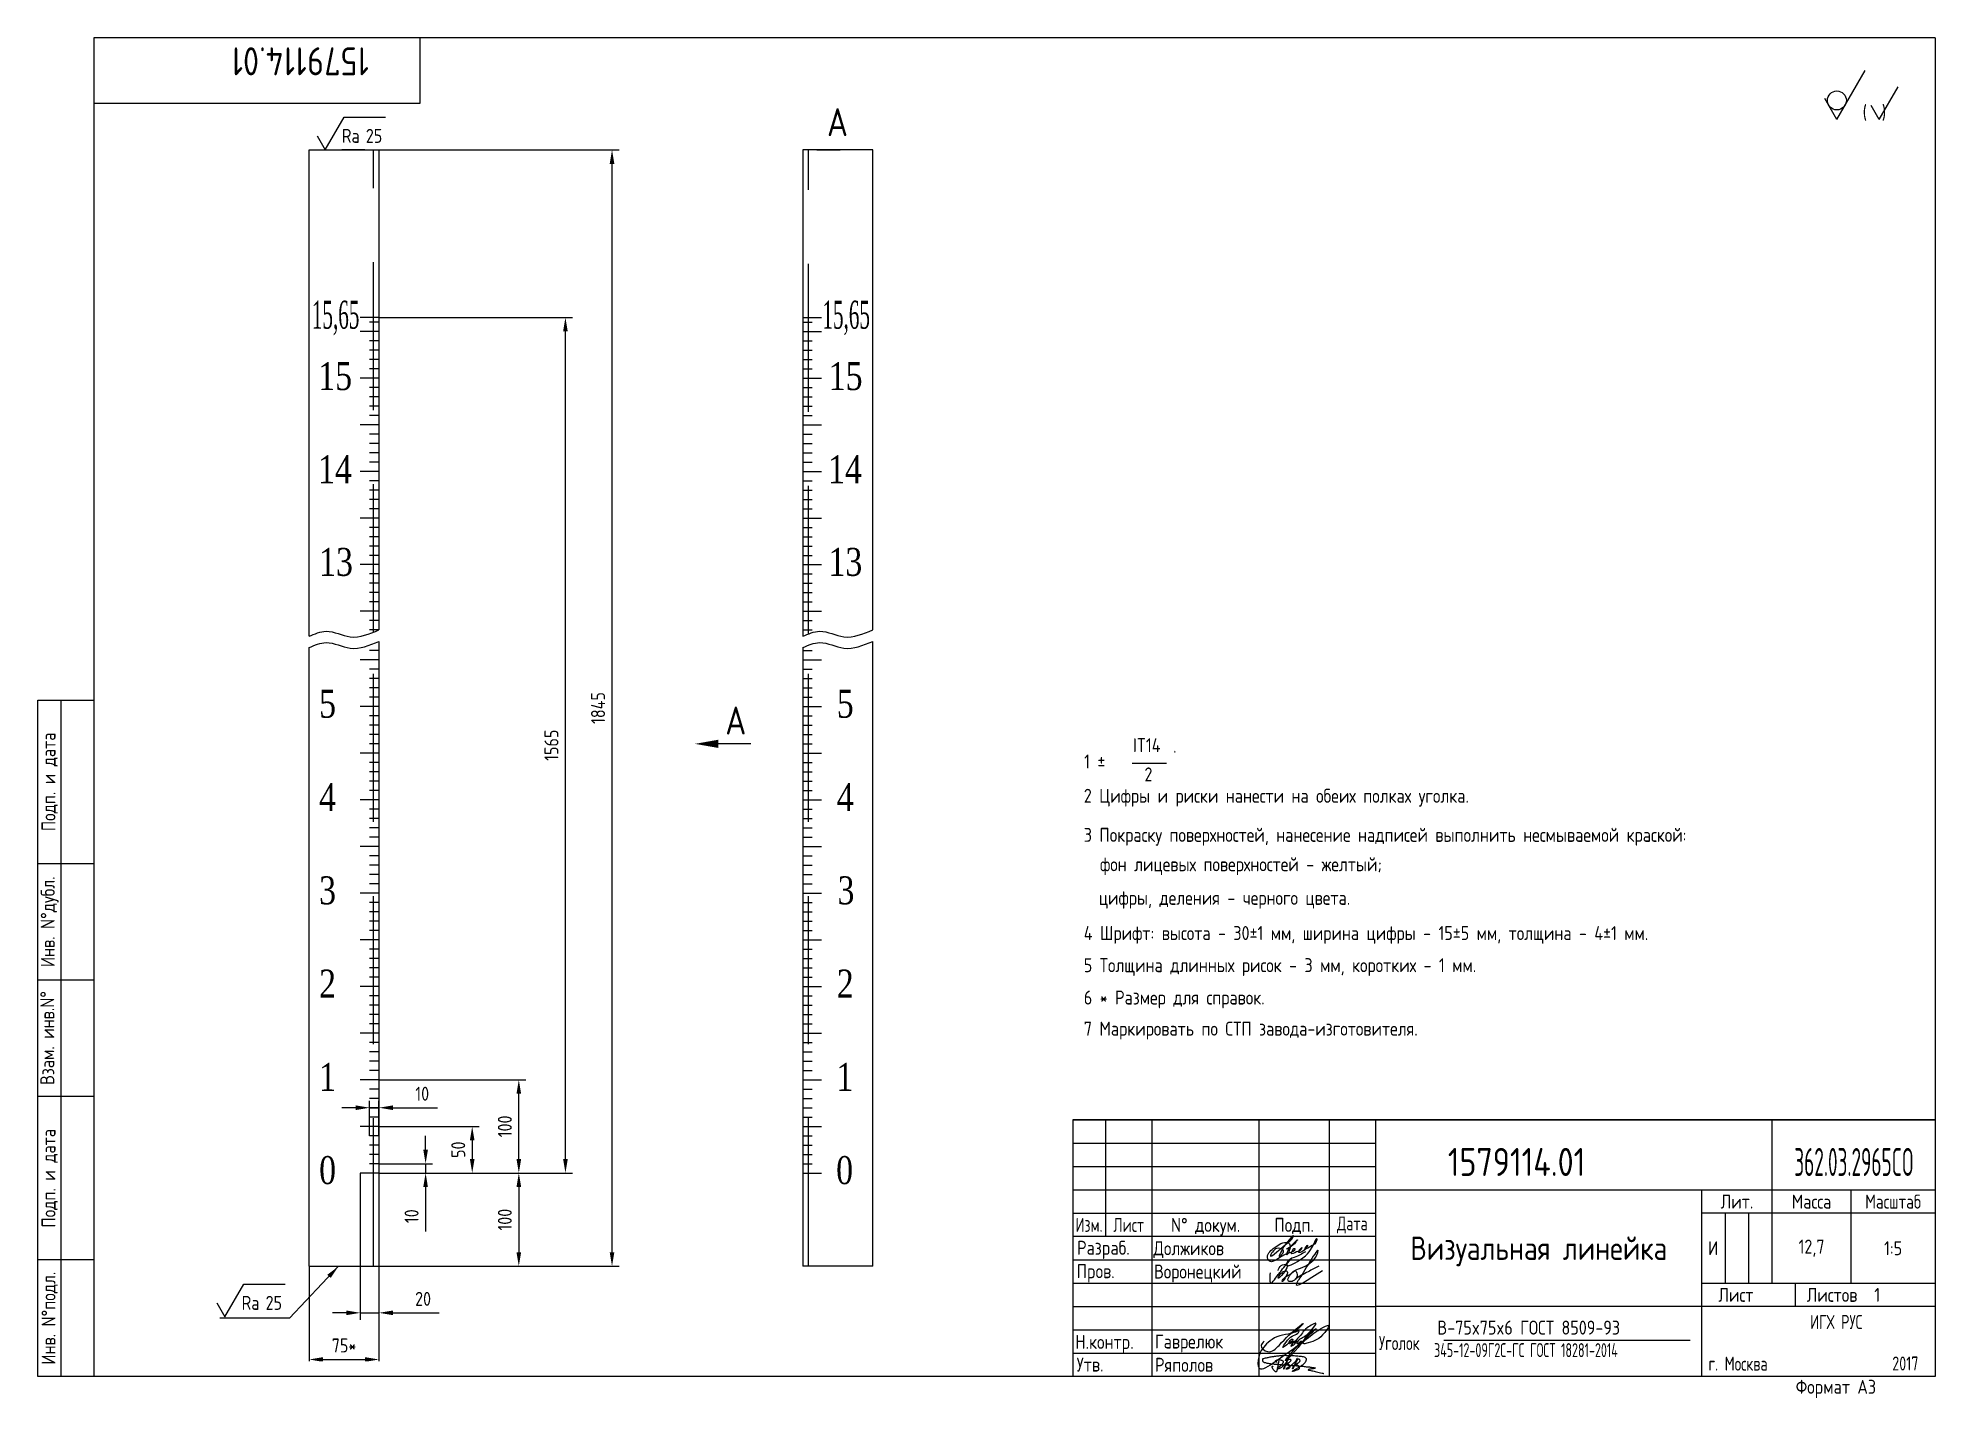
# Paper-space layout 'A3_protect' of a CAD drawing. Header units: millimetres. Extents: x 8 to 415, y 0 to 292.
# The model-space entities are those that its viewports show. They can reach past a viewport. Long polylines and large blocks are cut down to what shows.
import ezdxf
from ezdxf.enums import TextEntityAlignment as Align

# ---------------------------------------------------------------- set-up
doc = ezdxf.new("R2010")
doc.units = ezdxf.units.MM
doc.linetypes.add('HIDDEN', pattern=[9.525, 6.35, -3.175])
for name, color, linetype in [('Bord', 1, 'Continuous'), ('Con', 6, 'Continuous'), ('Cont', 6, 'Continuous'), ('Dim', 7, 'Continuous'), ('Hide', 2, 'HIDDEN'), ('Text', 3, 'Continuous'), ('Textb', 6, 'Continuous')]:
    doc.layers.add(name, color=color, linetype=linetype)
doc.layers.get('Defpoints').off()
doc.styles.add('DIM', font='times.ttf', dxfattribs={"width": 0.8})
doc.styles.add('Style1', font='romans.shx', dxfattribs={"width": 0.8})
doc.dimstyles.new('LIN5', dxfattribs={"dimscale": 5, "dimtxt": 3, "dimasz": 3, "dimexe": 1.5, "dimexo": 0, "dimgap": 1.5, "dimtad": 1, "dimdec": 0, "dimzin": 13, "dimdsep": 46, "dimtxsty": 'Style1', "dimcen": 0, "dimclrt": 3, "dimadec": 0, "dimazin": 0, "dimtfac": 1, "dimtdec": 0, "dimtmove": 0, "dimatfit": 0, "dimfxl": 1, "dimtolj": 1, "dimtzin": 13, "dimarcsym": 0})

# ---------------------------------------------------------------- blocks, each defined once
blk = doc.blocks.new('A3')
at = {"layer": 'Bord'}
for p, q in [((230, 55), (295, 55)), ((230, 50), (295, 50)), ((230, 45), (295, 45)), ((370, 40), (370, 25)), ((375, 40), (375, 25)), ((230, 30), (295, 30)), ((230, 25), (295, 25)), ((230, 20), (295, 20)), ((230, 15), (295, 15)), ((230, 10), (295, 10))]:
    blk.add_line(p, q, dxfattribs=at)
at = {"layer": 'Cont'}
for p, q in [((415, 292), (20, 292)), ((20, 292), (20, 5)), ((90, 278), (90, 292)), ((415, 292), (415, 5)), ((20, 278), (90, 278)), ((8, 5), (8, 150)), ((8, 150), (20, 150)), ((13, 5), (13, 150)), ((8, 115), (20, 115)), ((20, 90), (8, 90)), ((20, 65), (8, 65)), ((230, 60), (415, 60)), ((415, 60), (230, 60)), ((230, 60), (230, 5)), ((237, 60), (237, 35)), ((247, 60), (247, 5)), ((270, 5), (270, 60)), ((285, 60), (285, 5)), ((295, 5), (295, 60)), ((380, 60), (380, 25)), ((295, 45), (415, 45)), ((365, 5), (365, 45)), ((397, 25), (397, 45)), ((230, 40), (295, 40)), ((415, 40), (365, 40)), ((295, 35), (230, 35)), ((20, 30), (8, 30)), ((365, 25), (415, 25)), ((385, 25), (385, 20)), ((415, 20), (295, 20)), ((20, 5), (8, 5)), ((415, 5), (20, 5))]:
    blk.add_line(p, q, dxfattribs=at)
at = {"layer": 'Text', "style": 'Style1', "width": 0.8}
for s, p in [('Подп. и дата', (10.5, 132.5)), ('Инв. N%%dдубл.', (10.5, 102.5)), ('Взам. инв.N%%d ', (10, 78.38)), ('Подп. и дата', (10.5, 47.5)), ('Инв. N%%dподл.', (10.5, 17.5))]:
    blk.add_text(s, height=3, rotation=90, dxfattribs=at).set_placement(p, align=Align.MIDDLE)
at = {"layer": 'Text', "style": 'Style1'}
for s, width, p in [('Лит.', 0.8, (372.5, 42.5)), ('Масса', 0.8, (388.5, 42.5)), ('Масштаб', 0.75, (406, 42.5)), ('Изм.', 0.7, (233.5, 37.5)), ('Лист', 0.7, (242, 37.5)), ('N%%d докум.', 0.8, (258.5, 37.5)), ('Подп.', 0.8, (277.5, 37.5)), ('Лист', 0.8, (372.27, 22.5)), ('Листов', 0.8, (392.9, 22.5))]:
    blk.add_text(s, height=3, dxfattribs=dict(at, width=width)).set_placement(p, align=Align.MIDDLE_CENTER)
at = {"layer": 'Text', "style": 'Style1', "width": 0.7}
for s, p in [('Дата', (290, 37.5)), ('ИГХ РУС', (393.82, 16.69))]:
    blk.add_text(s, height=3, dxfattribs=at).set_placement(p, align=Align.MIDDLE)
at = {"layer": 'Text', "style": 'Style1'}
for s, width, p in [('Разpаб.', 0.8, (230.92, 31.1)), ('Пpов.', 0.8, (230.84, 26.08)), ('Н.контp.', 0.8, (230.55, 10.92)), ('Утв.', 0.8, (230.84, 6.06)), ('г. Москва', 0.7, (366.39, 6.25)), ('Фоpмат А3', 0.8, (385.11, 1.29))]:
    blk.add_text(s, height=3, dxfattribs=dict(at, width=width)).set_placement(p)
for tag, p, width in [('ФИО', (249, 31), 0.8), ('И', (366.3, 31.02), 0.8), ('ФИО', (249, 26), 0.8), ('ГОСТ_СОРТАМЕНТА', (307, 14), 0.8), ('ФИО', (249, 11), 0.8), ('ФИО', (249, 6), 0.8), ('2007', (402.85, 6.29), 0.7)]:
    blk.add_attdef(tag, p, '', height=3, dxfattribs=dict(at, width=width))
at = {"layer": 'Text', "style": 'Style1', "width": 0.8}
for tag, p in [('200', (388.5, 32.5)), ('1:20', (406, 32.5))]:
    blk.add_attdef(tag, text='', height=3, dxfattribs=at).set_placement(p, align=Align.MIDDLE)
blk.add_attdef('СБОРОЧНЫЙ_ЧЕРТЕЖ', text='', height=3, dxfattribs=at).set_placement((330, 21.3), align=Align.CENTER)
for tag, p in [('1', (379, 22.5)), ('2', (402.6, 22.5))]:
    blk.add_attdef(tag, text='', height=3, dxfattribs=at).set_placement(p, align=Align.MIDDLE_CENTER)
blk.add_attdef('ЛИСТ', text='', height=3, dxfattribs=at).set_placement((295.75, 12.5), align=Align.MIDDLE_LEFT)
at = {"layer": 'Text', "style": 'Style1', "width": 0.7}
blk.add_attdef('%%OГОСТ_ТЕХ._ТРЕБОВАНИЙ', text='', height=3, dxfattribs=at).set_placement((307, 8), align=Align.BOTTOM_LEFT)
at = {"layer": 'Textb', "style": 'Style1', "width": 0.8}
blk.add_attdef('1234567', (79, 290), '', height=6, rotation=180, dxfattribs=at)
blk.add_attdef('1234567', (333.4, 48), '', height=6, dxfattribs=at)
for tag, height, p in [('123ХЯ', 6, (393.62, 48)), ('НАИМЕНОВАНИЕ', 5, (330, 30))]:
    blk.add_attdef(tag, text='', height=height, dxfattribs=at).set_placement(p, align=Align.CENTER)
blk = doc.blocks.new('sherISO_12')
at = {"layer": 'Cont'}
for q in [(-15, -6.96), (-23.66, -12.96)]:
    blk.add_line((-21.06, -17.46), q, dxfattribs=at)
blk.add_circle((-21.06, -13.39), 2.03, dxfattribs=at)
at = {"layer": 'Text'}
for q in [(-7.92, -10.46), (-13.69, -14.46)]:
    blk.add_line((-11.96, -17.46), q, dxfattribs=at)
at = {"layer": 'Text', "style": 'Style1', "width": 0.8}
blk.add_text('(  )', height=3, dxfattribs=at).set_placement((-15.53, -17.46))
blk = doc.blocks.new('A$C63F45750')
at = {"layer": 'Text'}
for points, knots in [([(3.17, 2.37), (3.12, 2.38), (3.04, 2.41), (2.94, 2.5), (2.85, 2.57), (2.79, 2.69), (2.87, 2.77), (2.99, 2.84), (3.16, 2.89), (3.36, 2.93), (3.6, 2.95), (3.82, 2.92), (4.05, 2.87), (4.25, 2.78), (4.45, 2.63), (4.46, 2.42), (4.38, 2.26), (4.28, 2.1), (4.17, 1.94), (4.03, 1.78), (3.89, 1.62), (3.75, 1.52), (3.63, 1.43), (3.49, 1.36), (3.35, 1.3), (3.24, 1.25), (3.16, 1.21), (3.12, 1.15), (3.19, 1.1), (3.27, 1.09), (3.4, 1.07), (3.55, 1.07), (3.72, 1.12), (3.92, 1.19), (4.1, 1.34), (4.26, 1.51), (4.44, 1.65), (4.59, 1.81), (4.74, 1.93), (4.84, 2.04), (4.93, 2.14), (5.07, 2.29), (5.19, 2.53), (5.28, 2.68), (5.35, 2.96), (5.23, 2.66), (5.2, 2.44), (5.04, 2.09), (4.95, 1.81), (4.86, 1.57), (4.75, 1.31), (4.67, 1.12), (4.46, 0.78), (4.62, 1.17), (4.71, 1.45), (4.88, 1.74), (5.01, 2), (5.08, 2.19), (5.19, 2.4), (5.32, 2.58), (5.4, 2.75), (5.52, 2.89), (5.65, 3.04), (5.85, 3.1), (6.02, 3.03), (6.08, 2.87), (6.03, 2.7), (5.9, 2.51), (5.7, 2.37), (5.55, 2.23), (5.4, 2.17), (5.31, 2.12), (5.12, 2.09), (5.35, 2.07), (5.48, 2), (5.64, 1.93), (5.75, 1.8), (5.85, 1.67), (5.89, 1.54), (5.89, 1.37), (5.8, 1.2), (5.63, 1.06), (5.41, 0.94), (5.23, 0.86), (5.02, 0.92), (5.13, 1.1), (5.28, 1.16), (5.44, 1.27), (5.61, 1.36), (5.74, 1.46), (5.86, 1.53), (5.95, 1.61), (6.05, 1.69), (6.15, 1.77), (6.28, 1.87), (6.46, 2.02), (6.65, 2.19), (6.83, 2.37), (6.98, 2.49), (7.11, 2.61), (7.2, 2.74), (7.32, 2.84), (7.42, 2.97), (7.48, 3.08), (7.48, 3.27), (7.34, 3.08), (7.28, 2.94), (7.18, 2.69), (7.1, 2.46), (7, 2.22), (6.93, 1.98), (6.83, 1.78), (6.73, 1.55), (6.67, 1.34), (6.6, 1.14), (6.56, 1.03), (6.39, 0.99), (6.62, 1.33), (6.75, 1.54), (6.93, 1.87), (7.05, 2.08), (7.18, 2.32), (7.33, 2.6), (7.47, 2.89), (7.6, 3.07), (7.79, 3.18), (7.95, 3.01), (8, 2.81), (7.99, 2.62), (7.94, 2.46), (7.83, 2.33), (7.69, 2.22), (7.53, 2.11), (7.37, 2.03), (7.21, 1.99), (7.11, 1.97), (6.89, 1.98), (7.07, 1.94), (7.15, 1.9), (7.27, 1.88), (7.39, 1.84), (7.52, 1.81), (7.62, 1.72), (7.7, 1.62), (7.78, 1.51), (7.83, 1.39), (7.87, 1.26), (7.88, 1.13), (7.86, 0.99), (7.75, 0.88), (7.6, 0.77), (7.4, 0.73), (7.19, 0.66), (6.97, 0.55), (6.71, 0.48), (6.57, 0.44), (6.42, 0.42), (6.52, 0.58), (6.61, 0.64), (6.81, 0.78), (7.06, 0.89), (7.33, 1.04), (7.55, 1.16), (7.7, 1.24), (7.84, 1.32), (7.99, 1.43), (8.21, 1.58), (8.48, 1.76), (8.74, 1.95), (8.97, 2.12), (9.1, 2.29), (9.23, 2.44), (9.3, 2.6), (9.37, 2.74), (9.42, 2.92), (9.45, 3.13), (9.21, 3.48), (8.67, 3.59), (8.09, 3.63), (7.57, 3.66), (7.06, 3.74), (6.57, 3.75), (6.09, 3.74), (5.67, 3.78), (5.28, 3.78), (4.96, 3.81), (4.65, 3.83), (4.31, 3.82), (3.97, 3.79), (3.61, 3.74), (3.22, 3.67), (2.86, 3.66), (2.53, 3.61), (2.18, 3.52), (1.78, 3.54), (1.38, 3.37), (0.96, 3.35), (0.58, 3.24), (0.25, 3.19), (0.03, 3.06), (-0.03, 2.83), (0.02, 2.6), (0.26, 2.38), (0.59, 2.33), (1, 2.2), (1.48, 2.15), (1.93, 2.05), (2.35, 2.02), (2.72, 2.01), (3.11, 1.94), (3.68, 1.94), (4.25, 1.83), (4.91, 1.87), (5.53, 1.76), (6.13, 1.72), (6.73, 1.71), (7.32, 1.62), (7.99, 1.55), (8.64, 1.54), (9.16, 1.46), (9.61, 1.42), (10.03, 1.4), (10.41, 1.32), (10.73, 1.29), (11.01, 1.24), (11.18, 1.23), (11.42, 1.14), (11.18, 1.06), (11.01, 1.03), (10.71, 0.98), (10.37, 0.92), (10.1, 0.91), (9.65, 0.75), (10.22, 0.67), (10.54, 0.59), (11.08, 0.47), (11.61, 0.35), (12.17, 0.15), (12.64, 0.08), (12.98, 0.03), (13.11, 0.01), (13.18, 0)], [0, 0, 0, 0, 0.153866, 0.270441, 0.388867, 0.510533, 0.592156, 0.71333, 0.90842, 1.11344, 1.349254, 1.61246, 1.782219, 2.047249, 2.291879, 2.451528, 2.651081, 2.806158, 3.017979, 3.227348, 3.462381, 3.633009, 3.75766, 3.920516, 4.080796, 4.214529, 4.291786, 4.349969, 4.397594, 4.50822, 4.594826, 4.799244, 4.954392, 5.128468, 5.437537, 5.632649, 5.842485, 6.094987, 6.293219, 6.410959, 6.551192, 6.687808, 7.022147, 7.294342, 7.425356, 7.52079, 7.946481, 8.313051, 8.59833, 8.833695, 9.090496, 9.427695, 9.601191, 9.883219, 10.093306, 10.673943, 10.798776, 10.974628, 11.287247, 11.486184, 11.648652, 11.848902, 12.027194, 12.25348, 12.40059, 12.537783, 12.716293, 12.91523, 13.208551, 13.438489, 13.549668, 13.67779, 13.77127, 13.930001, 14.029091, 14.272112, 14.434836, 14.547084, 14.739051, 14.830983, 15.061241, 15.268922, 15.500489, 15.788979, 15.879568, 16.024283, 16.221854, 16.418714, 16.593102, 16.783247, 16.91018, 17.018213, 17.135263, 17.278205, 17.430482, 17.620087, 17.979626, 18.191789, 18.388716, 18.565718, 18.714854, 18.857929, 19.039974, 19.171375, 19.283034, 19.400085, 19.618058, 19.882245, 20.150781, 20.377854, 20.649532, 20.89723, 21.042543, 21.40016, 21.557817, 21.667145, 21.752781, 21.926256, 22.412297, 22.813145, 22.961412, 23.171289, 23.607257, 23.940428, 24.110007, 24.291214, 24.48084, 24.697609, 24.904078, 25.034245, 25.218018, 25.407651, 25.573473, 25.787447, 25.930292, 26.051316, 26.18846, 26.285312, 26.406799, 26.52425, 26.630463, 26.793722, 26.898606, 27.029313, 27.171012, 27.314101, 27.419918, 27.580557, 27.709367, 27.829268, 28.024364, 28.266961, 28.41242, 28.705761, 28.989137, 29.187748, 29.233768, 29.332802, 29.529535, 29.667094, 30.039923, 30.332117, 30.61061, 30.769982, 30.856778, 31.109923, 31.313488, 31.656425, 32.066331, 32.296628, 32.49714, 32.710276, 32.891468, 33.014834, 33.177747, 33.444503, 33.618009, 34.409008, 34.914636, 35.419802, 35.95397, 36.458179, 36.88069, 37.388403, 37.738353, 38.034261, 38.353468, 38.693154, 39.037638, 39.391136, 39.787481, 40.203773, 40.488977, 40.784975, 41.26625, 41.668005, 42.070065, 42.499388, 42.869834, 43.079573, 43.213439, 43.554591, 43.717296, 44.153724, 44.506336, 45.019111, 45.587859, 45.90191, 46.270392, 46.703958, 47.093115, 47.952647, 48.44014, 49.079253, 49.808223, 50.268654, 50.851051, 51.604831, 52.298429, 52.776925, 53.1907, 53.661988, 54.042386, 54.348524, 54.616841, 54.853814, 54.983777, 55.126096, 55.333328, 55.613101, 56.008732, 56.315809, 56.59982, 56.87931, 57.399251, 57.889617, 58.432507, 59.066698, 59.660314, 59.862668, 60.07277, 60.07277, 60.07277, 60.07277]), ([(2.31, 1.53), (2.26, 1.52), (2.17, 1.51), (2.06, 1.48), (1.93, 1.38), (2.07, 1.25), (2.14, 1.11), (2.26, 0.93), (2.39, 0.72), (2.57, 0.54), (2.71, 0.44), (2.86, 0.4), (3.02, 0.43), (3.14, 0.54), (3.21, 0.79), (3.25, 1.07), (3.31, 1.4), (3.35, 1.67), (3.38, 1.92), (3.47, 2.19), (3.5, 2.43), (3.54, 2.59), (3.56, 2.64)], [0, 0, 0, 0, 0.15847, 0.269731, 0.363591, 0.555514, 0.688037, 0.848606, 1.204359, 1.433632, 1.58673, 1.729549, 1.880686, 2.057874, 2.19169, 2.63505, 2.928153, 3.184121, 3.441863, 3.696117, 4.025873, 4.178055, 4.178055, 4.178055, 4.178055])]:
    blk.add_open_spline(points, degree=3, knots=knots, dxfattribs=at)
blk = doc.blocks.new('*D24')
at = {"layer": 'Dim', "color": 0, "lineweight": -2, "transparency": 16777216}
for p, q in [((2194.1, -171.1), (2194.1, -328.5)), ((2214.1, -171.1), (2214.1, -328.5)), ((2179.1, -321), (2164.1, -321)), ((2194.1, -321), (2214.1, -321)), ((2229.1, -321), (2278.6, -321))]:
    blk.add_line(p, q, dxfattribs=at)
at = {"layer": 'Dim', "color": 0, "transparency": 16777216}
for points in [[(2179.1, -318.5), (2179.1, -323.5), (2194.1, -321)], [(2229.1, -318.5), (2229.1, -323.5), (2214.1, -321)]]:
    blk.add_solid(points, dxfattribs=at)
at = {"layer": 'Dim', "color": 3, "transparency": 16777216, "insert": (2261.4, -306), "char_height": 15, "attachment_point": 5, "style": 'Style1'}
blk.add_mtext('\\A1;20', dxfattribs=at)
blk = doc.blocks.new('A$C010D0100')
at = {"layer": 'Text'}
blk.add_line((20.2, 35), (64.6, 35), dxfattribs=at)
blk.add_lwpolyline([(-8.7, 15), (0, 0), (20.2, 35)], dxfattribs=at)
at = {"layer": 'Text', "style": 'Style1', "width": 0.8}
blk.add_text('Ra', height=15, dxfattribs=at).set_placement((17.9, 7.5))
blk.add_attdef('25', (43.6, 7.5), '', height=15, dxfattribs=at)
blk = doc.blocks.new('*D25')
at = {"layer": 'Dim', "color": 0, "lineweight": -2, "transparency": 16777216}
for p, q in [((2139.1, -271), (2139.1, -378.5)), ((2214.1, -271), (2214.1, -378.5)), ((2154.1, -371), (2199.1, -371))]:
    blk.add_line(p, q, dxfattribs=at)
at = {"layer": 'Dim', "color": 0, "transparency": 16777216}
for points in [[(2154.1, -368.5), (2154.1, -373.5), (2139.1, -371)], [(2199.1, -368.5), (2199.1, -373.5), (2214.1, -371)]]:
    blk.add_solid(points, dxfattribs=at)
at = {"layer": 'Dim', "color": 3, "transparency": 16777216, "insert": (2176.6, -356), "char_height": 15, "attachment_point": 5, "style": 'Style1'}
blk.add_mtext('\\A1;75*', dxfattribs=at)
blk = doc.blocks.new('*D26')
at = {"layer": 'Dim', "color": 0, "lineweight": -2, "transparency": 16777216}
for p, q in [((2214.1, -171.1), (2371.6, -171.1)), ((2364.1, -186.1), (2364.1, -256)), ((2214.1, -271), (2371.6, -271))]:
    blk.add_line(p, q, dxfattribs=at)
at = {"layer": 'Dim', "color": 0, "transparency": 16777216}
for points in [[(2361.6, -186.1), (2366.6, -186.1), (2364.1, -171.1)], [(2361.6, -256), (2366.6, -256), (2364.1, -271)]]:
    blk.add_solid(points, dxfattribs=at)
at = {"layer": 'Dim', "color": 3, "transparency": 16777216, "insert": (2349.1, -221.1), "char_height": 15, "attachment_point": 5, "rotation": 90, "style": 'Style1'}
blk.add_mtext('\\A1;100', dxfattribs=at)
blk = doc.blocks.new('*D27')
at = {"layer": 'Dim', "color": 0, "lineweight": -2, "transparency": 16777216}
for p, q in [((2264.1, -146.1), (2264.1, -131.1)), ((2214.1, -161.1), (2271.6, -161.1)), ((2264.1, -161.1), (2264.1, -171.1)), ((2214.1, -171.1), (2271.6, -171.1)), ((2264.1, -186.1), (2264.1, -233.8))]:
    blk.add_line(p, q, dxfattribs=at)
at = {"layer": 'Dim', "color": 0, "transparency": 16777216}
for points in [[(2261.6, -146.1), (2266.6, -146.1), (2264.1, -161.1)], [(2261.6, -186.1), (2266.6, -186.1), (2264.1, -171.1)]]:
    blk.add_solid(points, dxfattribs=at)
at = {"layer": 'Dim', "color": 3, "transparency": 16777216, "insert": (2249.1, -217.4), "char_height": 15, "attachment_point": 5, "rotation": 90, "style": 'Style1'}
blk.add_mtext('\\A1;10', dxfattribs=at)
blk = doc.blocks.new('*D28')
at = {"layer": 'Dim', "color": 0, "lineweight": -2, "transparency": 16777216}
for p, q in [((2214.1, -121.1), (2321.6, -121.1)), ((2314.1, -136.1), (2314.1, -156.1)), ((2264.1, -171.1), (2321.6, -171.1))]:
    blk.add_line(p, q, dxfattribs=at)
at = {"layer": 'Dim', "color": 0, "transparency": 16777216}
for points in [[(2311.6, -136.1), (2316.6, -136.1), (2314.1, -121.1)], [(2311.6, -156.1), (2316.6, -156.1), (2314.1, -171.1)]]:
    blk.add_solid(points, dxfattribs=at)
at = {"layer": 'Dim', "color": 3, "transparency": 16777216, "insert": (2299.1, -146.1), "char_height": 15, "attachment_point": 5, "rotation": 90, "style": 'Style1'}
blk.add_mtext('\\A1;50', dxfattribs=at)
blk = doc.blocks.new('*D29')
at = {"layer": 'Dim', "color": 0, "lineweight": -2, "transparency": 16777216}
for p, q in [((2214.1, -71.1), (2371.6, -71.1)), ((2364.1, -156.1), (2364.1, -86.1)), ((2264.1, -171.1), (2371.6, -171.1))]:
    blk.add_line(p, q, dxfattribs=at)
at = {"layer": 'Dim', "color": 0, "transparency": 16777216}
for points in [[(2361.6, -86.1), (2366.6, -86.1), (2364.1, -71.1)], [(2361.6, -156.1), (2366.6, -156.1), (2364.1, -171.1)]]:
    blk.add_solid(points, dxfattribs=at)
at = {"layer": 'Dim', "color": 3, "transparency": 16777216, "insert": (2349.1, -121.1), "char_height": 15, "attachment_point": 5, "rotation": 90, "style": 'Style1'}
blk.add_mtext('\\A1;100', dxfattribs=at)
blk = doc.blocks.new('*D30')
at = {"layer": 'Dim', "color": 0, "lineweight": -2, "transparency": 16777216}
for p, q in [((2214.1, 746.1), (2421.6, 746.1)), ((2414.1, -156.1), (2414.1, 731.1)), ((2317.9, -171.1), (2421.6, -171.1))]:
    blk.add_line(p, q, dxfattribs=at)
at = {"layer": 'Dim', "color": 0, "transparency": 16777216}
for points in [[(2411.6, 731.1), (2416.6, 731.1), (2414.1, 746.1)], [(2411.6, -156.1), (2416.6, -156.1), (2414.1, -171.1)]]:
    blk.add_solid(points, dxfattribs=at)
at = {"layer": 'Dim', "color": 3, "transparency": 16777216, "insert": (2399.1, 287.5), "char_height": 15, "attachment_point": 5, "rotation": 90, "style": 'Style1'}
blk.add_mtext('\\A1;1565', dxfattribs=at)
blk = doc.blocks.new('*D31')
at = {"layer": 'Dim', "color": 0, "lineweight": -2, "transparency": 16777216}
for p, q in [((2214.1, 925.8), (2471.6, 925.8)), ((2464.1, -256), (2464.1, 910.8)), ((2364.1, -271), (2471.6, -271))]:
    blk.add_line(p, q, dxfattribs=at)
at = {"layer": 'Dim', "color": 0, "transparency": 16777216}
for points in [[(2461.6, 910.8), (2466.6, 910.8), (2464.1, 925.8)], [(2461.6, -256), (2466.6, -256), (2464.1, -271)]]:
    blk.add_solid(points, dxfattribs=at)
at = {"layer": 'Dim', "color": 3, "transparency": 16777216, "insert": (2449.1, 327.4), "char_height": 15, "attachment_point": 5, "rotation": 90, "style": 'Style1'}
blk.add_mtext('\\A1;1845', dxfattribs=at)
blk = doc.blocks.new('*D32')
at = {"layer": 'Dim', "color": 0, "lineweight": -2, "transparency": 16777216}
for p, q in [((2189.1, -101.1), (2174.1, -101.1)), ((2204.1, -131.1), (2204.1, -93.6)), ((2204.1, -101.1), (2214.1, -101.1)), ((2214.1, -131.1), (2214.1, -93.6)), ((2229.1, -101.1), (2276.9, -101.1))]:
    blk.add_line(p, q, dxfattribs=at)
at = {"layer": 'Dim', "color": 0, "transparency": 16777216}
for points in [[(2189.1, -98.6), (2189.1, -103.6), (2204.1, -101.1)], [(2229.1, -98.6), (2229.1, -103.6), (2214.1, -101.1)]]:
    blk.add_solid(points, dxfattribs=at)
at = {"layer": 'Dim', "color": 3, "transparency": 16777216, "insert": (2260.5, -86.1), "char_height": 15, "attachment_point": 5, "style": 'Style1'}
blk.add_mtext('\\A1;10', dxfattribs=at)
blk = doc.blocks.new('razrez15')
at = {"layer": 'Text'}
blk.add_lwpolyline([(0, 0, 0, 1.76, 0), (5, 0, 1.76, 1.76, 0)], format="xyseb", dxfattribs=at)
blk.add_lwpolyline([(0, 0, 0, 1.76, 0), (5, 0, 1.76, 1.76, 0)], format="xyseb", dxfattribs=at)
blk.add_lwpolyline([(12, 0), (5, 0)], dxfattribs=at)
blk.add_lwpolyline([(12, 0), (5, 0)], dxfattribs=at)
at = {"layer": 'Textb', "style": 'Style1', "width": 0.8}
blk.add_attdef('A', (6.5, 2), '', height=6, dxfattribs=at)

msp = doc.modelspace()

# ---------------------------------------------------------------- linework, layer by layer
at = {"layer": 'Bord'}
for p, q in [((2214.1, 746.1), (2194.1, 746.1)), ((2214.1, 746.1), (2204.1, 746.1)), ((2214.1, 741.1), (2204.1, 741.1)), ((2668.7, 746.1), (2678.7, 746.1)), ((2668.7, 746.1), (2688.7, 746.1)), ((2668.7, 741.1), (2678.7, 741.1)), ((2214.1, 721.1), (2204.1, 721.1)), ((2668.7, 721.1), (2678.7, 721.1)), ((2214.1, 711.1), (2204.1, 711.1)), ((2214.1, 701.1), (2204.1, 701.1)), ((2668.7, 711.1), (2678.7, 711.1)), ((2668.7, 701.1), (2678.7, 701.1)), ((2214.1, 691.1), (2204.1, 691.1)), ((2668.7, 691.1), (2678.7, 691.1)), ((2214.1, 671.1), (2204.1, 671.1)), ((2214.1, 661.1), (2204.1, 661.1)), ((2668.7, 671.1), (2678.7, 671.1)), ((2668.7, 661.1), (2678.7, 661.1)), ((2214.1, 651.1), (2204.1, 651.1)), ((2214.1, 641.1), (2204.1, 641.1)), ((2214.1, 631.1), (2204.1, 631.1)), ((2668.7, 651.1), (2678.7, 651.1)), ((2668.7, 641.1), (2678.7, 641.1)), ((2668.7, 631.1), (2678.7, 631.1)), ((2214.1, 621.1), (2204.1, 621.1)), ((2214.1, 611.1), (2204.1, 611.1)), ((2668.7, 621.1), (2678.7, 621.1)), ((2668.7, 611.1), (2678.7, 611.1)), ((2214.1, 601.1), (2204.1, 601.1)), ((2214.1, 591.1), (2204.1, 591.1)), ((2668.7, 601.1), (2678.7, 601.1)), ((2668.7, 591.1), (2678.7, 591.1)), ((2214.1, 571.1), (2204.1, 571.1)), ((2668.7, 571.1), (2678.7, 571.1)), ((2214.1, 561.1), (2204.1, 561.1)), ((2214.1, 551.1), (2204.1, 551.1)), ((2668.7, 561.1), (2678.7, 561.1)), ((2668.7, 551.1), (2678.7, 551.1)), ((2214.1, 541.1), (2204.1, 541.1)), ((2668.7, 541.1), (2678.7, 541.1)), ((2214.1, 521.1), (2204.1, 521.1)), ((2214.1, 511.1), (2204.1, 511.1)), ((2668.7, 521.1), (2678.7, 521.1)), ((2668.7, 511.1), (2678.7, 511.1)), ((2214.1, 501.1), (2204.1, 501.1)), ((2214.1, 491.1), (2204.1, 491.1)), ((2668.7, 501.1), (2678.7, 501.1)), ((2668.7, 491.1), (2678.7, 491.1)), ((2214.1, 481.1), (2204.1, 481.1)), ((2214.1, 471.1), (2204.1, 471.1)), ((2668.7, 481.1), (2678.7, 481.1)), ((2668.7, 471.1), (2678.7, 471.1)), ((2214.1, 461.1), (2204.1, 461.1)), ((2214.1, 451.1), (2204.1, 451.1)), ((2668.7, 461.1), (2678.7, 461.1)), ((2668.7, 451.1), (2678.7, 451.1)), ((2214.1, 441.1), (2204.1, 441.1)), ((2668.7, 441.1), (2678.7, 441.1)), ((2214.1, 421.1), (2204.1, 421.1)), ((2214.1, 411.1), (2204.1, 411.1)), ((2668.7, 421.1), (2678.7, 421.1)), ((2668.7, 411.1), (2678.7, 411.1)), ((2214.1, 388.9), (2204.1, 388.9)), ((2668.7, 388.9), (2678.7, 388.9)), ((2214.1, 368.9), (2204.1, 368.9)), ((2668.7, 368.9), (2678.7, 368.9)), ((2214.1, 358.9), (2204.1, 358.9)), ((2214.1, 348.9), (2204.1, 348.9)), ((2668.7, 358.9), (2678.7, 358.9)), ((2668.7, 348.9), (2678.7, 348.9)), ((2214.1, 338.9), (2204.1, 338.9)), ((2214.1, 328.9), (2204.1, 328.9)), ((2668.7, 338.9), (2678.7, 338.9)), ((2668.7, 328.9), (2678.7, 328.9)), ((2214.1, 318.9), (2204.1, 318.9)), ((2214.1, 308.9), (2204.1, 308.9)), ((2668.7, 318.9), (2678.7, 318.9)), ((2668.7, 308.9), (2678.7, 308.9)), ((2214.1, 298.9), (2204.1, 298.9)), ((2214.1, 288.9), (2204.1, 288.9)), ((2668.7, 298.9), (2678.7, 298.9)), ((2668.7, 288.9), (2678.7, 288.9)), ((2214.1, 268.9), (2204.1, 268.9)), ((2668.7, 268.9), (2678.7, 268.9)), ((2214.1, 258.9), (2204.1, 258.9)), ((2214.1, 248.9), (2204.1, 248.9)), ((2668.7, 258.9), (2678.7, 258.9)), ((2668.7, 248.9), (2678.7, 248.9)), ((2214.1, 238.9), (2204.1, 238.9)), ((2214.1, 228.9), (2204.1, 228.9)), ((2668.7, 238.9), (2678.7, 238.9)), ((2668.7, 228.9), (2678.7, 228.9)), ((2214.1, 218.9), (2204.1, 218.9)), ((2214.1, 208.9), (2204.1, 208.9)), ((2668.7, 218.9), (2678.7, 218.9)), ((2668.7, 208.9), (2678.7, 208.9)), ((2214.1, 198.9), (2204.1, 198.9)), ((2214.1, 188.9), (2204.1, 188.9)), ((2668.7, 198.9), (2678.7, 198.9)), ((2668.7, 188.9), (2678.7, 188.9)), ((2214.1, 168.9), (2204.1, 168.9)), ((2668.7, 168.9), (2678.7, 168.9)), ((2214.1, 158.9), (2204.1, 158.9)), ((2214.1, 148.9), (2204.1, 148.9)), ((2668.7, 158.9), (2678.7, 158.9)), ((2668.7, 148.9), (2678.7, 148.9)), ((2214.1, 138.9), (2204.1, 138.9)), ((2214.1, 128.9), (2204.1, 128.9)), ((2668.7, 138.9), (2678.7, 138.9)), ((2668.7, 128.9), (2678.7, 128.9)), ((2214.1, 118.9), (2204.1, 118.9)), ((2214.1, 108.9), (2204.1, 108.9)), ((2668.7, 118.9), (2678.7, 118.9)), ((2668.7, 108.9), (2678.7, 108.9)), ((2214.1, 98.9), (2204.1, 98.9)), ((2214.1, 88.9), (2204.1, 88.9)), ((2668.7, 98.9), (2678.7, 98.9)), ((2668.7, 88.9), (2678.7, 88.9)), ((2214.1, 68.9), (2204.1, 68.9)), ((2668.7, 68.9), (2678.7, 68.9)), ((2214.1, 58.9), (2204.1, 58.9)), ((2214.1, 48.9), (2204.1, 48.9)), ((2668.7, 58.9), (2678.7, 58.9)), ((2668.7, 48.9), (2678.7, 48.9)), ((2214.1, 38.9), (2204.1, 38.9)), ((2214.1, 28.9), (2204.1, 28.9)), ((2668.7, 38.9), (2678.7, 38.9)), ((2668.7, 28.9), (2678.7, 28.9)), ((2214.1, 18.9), (2204.1, 18.9)), ((2214.1, 8.9), (2204.1, 8.9)), ((2668.7, 18.9), (2678.7, 18.9)), ((2668.7, 8.9), (2678.7, 8.9)), ((2214.1, -1.1), (2204.1, -1.1)), ((2214.1, -11.1), (2204.1, -11.1)), ((2668.7, -1.1), (2678.7, -1.1)), ((2668.7, -11.1), (2678.7, -11.1)), ((2214.1, -31.1), (2204.1, -31.1)), ((2668.7, -31.1), (2678.7, -31.1)), ((2214.1, -41.1), (2204.1, -41.1)), ((2214.1, -51.1), (2204.1, -51.1)), ((2668.7, -41.1), (2678.7, -41.1)), ((2668.7, -51.1), (2678.7, -51.1)), ((2214.1, -61.1), (2204.1, -61.1)), ((2214.1, -71.1), (2204.1, -71.1)), ((2214.1, -81.1), (2204.1, -81.1)), ((2668.7, -61.1), (2678.7, -61.1)), ((2668.7, -71.1), (2678.7, -71.1)), ((2668.7, -81.1), (2678.7, -81.1)), ((2214.1, -91.1), (2204.1, -91.1)), ((2214.1, -101.1), (2204.1, -101.1)), ((2668.7, -91.1), (2678.7, -91.1)), ((2668.7, -101.1), (2678.7, -101.1)), ((2214.1, -111.1), (2204.1, -111.1)), ((2668.7, -111.1), (2678.7, -111.1)), ((2214.1, -131.1), (2204.1, -131.1)), ((2214.1, -141.1), (2204.1, -141.1)), ((2668.7, -131.1), (2678.7, -131.1)), ((2668.7, -141.1), (2678.7, -141.1)), ((2214.1, -151.1), (2204.1, -151.1)), ((2214.1, -161.1), (2204.1, -161.1)), ((2668.7, -151.1), (2678.7, -151.1)), ((2668.7, -161.1), (2678.7, -161.1)), ((2214.1, -171.1), (2204.1, -171.1)), ((2668.7, -171.1), (2678.7, -171.1))]:
    msp.add_line(p, q, dxfattribs=at)
for points in [[(2139.1, 404.3), (2145.2, 406.9), (2159.7, 413.3), (2185, 398.9), (2203.9, 406.8), (2214.1, 411.1)], [(2668.7, 404.3), (2674.7, 406.9), (2689.2, 413.3), (2714.5, 398.9), (2733.4, 406.8), (2743.7, 411.1)], [(2139.1, 392.2), (2145.2, 394.8), (2159.7, 401.2), (2185, 386.7), (2203.9, 394.6), (2214.1, 398.9)], [(2668.7, 392.2), (2674.7, 394.8), (2689.2, 401.2), (2714.5, 386.7), (2733.4, 394.6), (2743.7, 398.9)]]:
    msp.add_open_spline(points, degree=3, knots=[0, 0, 0, 0, 18.998131, 45.565926, 77.304807, 77.304807, 77.304807, 77.304807], dxfattribs=at)
at = {"layer": 'Con'}
for p, q in [((2214.1, 731.1), (2194.1, 731.1)), ((2668.7, 731.1), (2688.7, 731.1))]:
    msp.add_line(p, q, dxfattribs=at)
at = {"layer": 'Cont'}
for p, q in [((2139.1, 925.8), (2214.1, 925.8)), ((2139.1, 404.3), (2139.1, 925.8)), ((2199.1, 925.8), (2174.1, 925.8)), ((2214.1, 925.8), (2214.1, 411.1)), ((2668.7, 925.8), (2668.7, 404.3)), ((2743.7, 925.8), (2668.7, 925.8)), ((2683.7, 925.8), (2708.7, 925.8)), ((2743.7, 411.1), (2743.7, 925.8)), ((2214.1, 731.1), (2194.1, 731.1)), ((2668.7, 731.1), (2688.7, 731.1)), ((2214.1, 681.1), (2194.1, 681.1)), ((2668.7, 681.1), (2688.7, 681.1)), ((2214.1, 631.1), (2194.1, 631.1)), ((2668.7, 631.1), (2688.7, 631.1)), ((2214.1, 581.1), (2194.1, 581.1)), ((2668.7, 581.1), (2688.7, 581.1)), ((2214.1, 531.1), (2194.1, 531.1)), ((2668.7, 531.1), (2688.7, 531.1)), ((2214.1, 481.1), (2194.1, 481.1)), ((2668.7, 481.1), (2688.7, 481.1)), ((2214.1, 431.1), (2194.1, 431.1)), ((2668.7, 431.1), (2688.7, 431.1)), ((2139.1, -271), (2139.1, 392.2)), ((2214.1, 398.9), (2214.1, -271)), ((2668.7, 392.2), (2668.7, -271)), ((2743.7, -271), (2743.7, 398.9)), ((2214.1, 378.9), (2194.1, 378.9)), ((2668.7, 378.9), (2688.7, 378.9)), ((2214.1, 328.9), (2194.1, 328.9)), ((2668.7, 328.9), (2688.7, 328.9)), ((2214.1, 278.9), (2194.1, 278.9)), ((2668.7, 278.9), (2688.7, 278.9)), ((2214.1, 228.9), (2194.1, 228.9)), ((2668.7, 228.9), (2688.7, 228.9)), ((2214.1, 178.9), (2194.1, 178.9)), ((2668.7, 178.9), (2688.7, 178.9)), ((2214.1, 128.9), (2194.1, 128.9)), ((2668.7, 128.9), (2688.7, 128.9)), ((2214.1, 78.9), (2194.1, 78.9)), ((2668.7, 78.9), (2688.7, 78.9)), ((2214.1, 28.9), (2194.1, 28.9)), ((2668.7, 28.9), (2688.7, 28.9)), ((2214.1, -21.1), (2194.1, -21.1)), ((2668.7, -21.1), (2688.7, -21.1)), ((2214.1, -71.1), (2194.1, -71.1)), ((2668.7, -71.1), (2688.7, -71.1)), ((2214.1, -121.1), (2194.1, -121.1)), ((2668.7, -121.1), (2688.7, -121.1)), ((2214.1, -171.1), (2194.1, -171.1)), ((2668.7, -171.1), (2688.7, -171.1)), ((2139.1, -271), (2214.1, -271)), ((2743.7, -271), (2668.7, -271))]:
    msp.add_line(p, q, dxfattribs=at)
at = {"layer": 'Hide'}
for p, q in [((2208.1, 408.6), (2208.1, 925.8)), ((2674.7, 406.8), (2674.7, 925.8)), ((2208.1, -271), (2208.1, 396.5)), ((2674.7, -271), (2674.7, 394.7))]:
    msp.add_line(p, q, dxfattribs=at)

# ---------------------------------------------------------------- block references
at = {"layer": 'Dim'}
for p in [(2156.4, 925.8), (2048.9, -325.3)]:
    msp.add_blockref('A$C010D0100', p, dxfattribs=at).add_auto_attribs({'25': '25'})
at = {"layer": 'Dim', "xscale": 5, "yscale": 5, "zscale": 5}
msp.add_blockref('razrez15', (2553.1, 289), dxfattribs=at).add_auto_attribs({'A': 'А'})

# ---------------------------------------------------------------- texts
at = {"layer": 'Cont', "style": 'DIM'}
for s, width, p in [('15,65', 0.5, (2142.1, 734.1)), ('15,65', 0.5, (2689.8, 734.1)), ('15', 0.8, (2149, 668.3)), ('15', 0.8, (2696.6, 668.3)), ('14', 0.8, (2148.7, 568.4)), ('14', 0.8, (2695.8, 568.4)), ('13', 0.8, (2149.9, 469.1)), ('13', 0.8, (2696.3, 469.1)), ('5', 0.8, (2149.9, 317)), ('5', 0.8, (2705.2, 317)), ('4', 0.8, (2149.9, 217)), ('4', 0.8, (2705.2, 217)), ('3', 0.8, (2149.9, 117)), ('3', 0.8, (2706, 117)), ('2', 0.8, (2149.9, 17)), ('2', 0.8, (2705.2, 17)), ('1', 0.8, (2149.9, -83)), ('1', 0.8, (2704.7, -83)), ('0', 0.8, (2149.9, -183)), ('0', 0.8, (2704.5, -183))]:
    msp.add_text(s, height=30, dxfattribs=dict(at, width=width)).set_placement(p)
at = {"layer": 'Textb', "style": 'Style1', "width": 0.8}
msp.add_attdef('A', (2694.7, 940.5), 'А', height=30, dxfattribs=at)

# ---------------------------------------------------------------- dimensions: what is measured, and where the dimension line sits
at = {"layer": 'Dim'}
for base, p1, p2, text, picture, middle in [((2464.1, 925.8), (2364.1, -271), (2214.1, 925.8), '1845', '*D31', (2449.1, 327.4)), ((2414.1, 746.1), (2317.9, -171.1), (2214.1, 746.1), '1565', '*D30', (2399.1, 287.5))]:
    dim = msp.add_linear_dim(base=base, p1=p1, p2=p2, angle=90, text=text, dimstyle='LIN5', dxfattribs=at)
    dim.commit()
    dim.dimension.update_dxf_attribs({"geometry": picture, "text_midpoint": middle})
for base, p1, p2, picture, middle in [((2214.1, -101.1), (2204.1, -131.1), (2214.1, -131.1), '*D32', (2260.5, -86.1)), ((2214.1, -321), (2194.1, -171.1), (2214.1, -171.1), '*D24', (2261.4, -306))]:
    dim = msp.add_linear_dim(base=base, p1=p1, p2=p2, dimstyle='LIN5', dxfattribs=at)
    dim.commit()
    dim.dimension.update_dxf_attribs({"geometry": picture, "text_midpoint": middle})
for base, p1, p2, picture, middle in [((2364.1, -71.1), (2264.1, -171.1), (2214.1, -71.1), '*D29', (2349.1, -121.1)), ((2314.1, -171.1), (2214.1, -121.1), (2264.1, -171.1), '*D28', (2299.1, -146.1)), ((2264.1, -171.1), (2214.1, -161.1), (2214.1, -171.1), '*D27', (2249.1, -217.4)), ((2364.1, -271), (2214.1, -171.1), (2214.1, -271), '*D26', (2349.1, -221.1))]:
    dim = msp.add_linear_dim(base=base, p1=p1, p2=p2, angle=90, dimstyle='LIN5', dxfattribs=at)
    dim.commit()
    dim.dimension.update_dxf_attribs({"geometry": picture, "text_midpoint": middle})
dim = msp.add_linear_dim(base=(2214.1, -371), p1=(2139.1, -271), p2=(2214.1, -271), text='<>*', dimstyle='LIN5', dxfattribs=at)
dim.commit()
dim.dimension.update_dxf_attribs({"geometry": '*D25', "text_midpoint": (2176.6, -356)})

# ---------------------------------------------------------------- leaders
msp.add_leader([(2170.8, -271), (2118.1, -326.7), (2043.4, -326.7)], dimstyle='LIN5', dxfattribs=at)

psp = doc.layouts.new('A3_protect')

# ---------------------------------------------------------------- linework, layer by layer
at = {"layer": 'Text'}
for p, q in [((242.76, 136.48), (250.13, 136.48)), ((309.59, 12.77), (362.45, 12.77))]:
    psp.add_line(p, q, dxfattribs=at)
for points, knots in [([(279.96, 31.73), (279.2, 31.31), (277.89, 30.59), (276.01, 30), (275.69, 28.07), (280.62, 31.17), (280.95, 31.78), (282.36, 34.81), (282.32, 33.37), (281.45, 33.25), (279.26, 31.77), (280.57, 33.53), (280.04, 32.01), (277.51, 30.9), (279.4, 33.08), (278.86, 31.87), (278.13, 31.9), (276.26, 30.66), (277.6, 32.93), (277.72, 31.83), (275.82, 31.39), (274.54, 30.56), (272.4, 29.2), (271.35, 30.94), (272.85, 32.36), (274.26, 33.32), (275.54, 33.96), (276.5, 33.54), (276.91, 32.55), (275.61, 30.24), (276.31, 32.52), (276.91, 32.98), (278.56, 34.79), (277.57, 33.34), (276.84, 32.8), (276.04, 32.4), (275.79, 32.28)], [0, 0, 0, 0, 2.703743, 4.672825, 5.02799, 7.955933, 13.437489, 13.883188, 14.189441, 16.413959, 17.478513, 18.47964, 18.959294, 20.910841, 22.003091, 22.470554, 23.533771, 24.710748, 26.01626, 26.201331, 27.488187, 30.382065, 32.258784, 33.069724, 35.439902, 37.010787, 38.612861, 39.32109, 39.818865, 41.83144, 42.782113, 44.494961, 45.867914, 46.467245, 48.290622, 49.101188, 49.101188, 49.101188, 49.101188]), ([(274.31, 30.95), (274.73, 31.87), (275.27, 33.05), (277.54, 35.61), (277.09, 34.45), (275.58, 33.42), (271.38, 29.31), (273.03, 32.05), (274.01, 32.74), (275.57, 32.04), (274.93, 31.24), (274.41, 30.55), (274.25, 30.82), (274.29, 30.9), (274.31, 30.95)], [0, 0, 0, 0, 4.062617, 5.226919, 5.800291, 6.663227, 11.774431, 12.938639, 14.11351, 15.354081, 16.396133, 16.918576, 17.03251, 17.182794, 17.182794, 17.182794, 17.182794]), ([(274.04, 27.76), (274.2, 28.14), (274.52, 28.89), (277.02, 29.44), (275.21, 26.99), (273.7, 25.66), (274.75, 27.66), (276.89, 27.73), (274.42, 24.43), (275.48, 26.64), (276.65, 26.54), (277.62, 28.04), (278.46, 26.66), (277.62, 25.32), (275.59, 25.32), (277.17, 27.72), (279.58, 28.39), (281.95, 29.68), (283.44, 34.11), (279.66, 27.58), (276.99, 23.44), (280.46, 25.7), (283.6, 27.76)], [0, 0, 0, 0, 1.213353, 2.399709, 5.497648, 5.861317, 7.611627, 8.43806, 10.837371, 11.583123, 13.461301, 14.534506, 15.162086, 17.217848, 17.944717, 20.123775, 21.948027, 26.460707, 27.144718, 34.52243, 35.159468, 41.304292, 41.304292, 41.304292, 41.304292]), ([(272.35, 27.2), (272.31, 26.75), (272.25, 26.09), (272.4, 24.55), (273.74, 26.45), (274.87, 27.87), (276.25, 29.49), (277.05, 30.43)], [0, 0, 0, 0, 1.523947, 2.237958, 3.351836, 5.856423, 9.374056, 9.374056, 9.374056, 9.374056]), ([(282.78, 28.65), (282.01, 28.26), (280.3, 27.39), (278.63, 26.43), (277.7, 25.9)], [0, 0, 0, 0, 2.587978, 5.77327, 5.77327, 5.77327, 5.77327]), ([(271.09, 12.57), (270.76, 12.26), (269.88, 11.45), (272.27, 9.59), (275.4, 12.85), (276.89, 14.47), (279.78, 16.68), (277.88, 14.61), (276.47, 14.08), (273.77, 13.7), (271.47, 12.04), (269.74, 9.99), (269.59, 5.47), (275.75, 9.85), (279.5, 12.45), (282.78, 15.16), (285.45, 16.28), (283.13, 12.95), (281.84, 12.64), (278.53, 11.58), (280.8, 14.01), (282.87, 15.72), (280.18, 13.92), (279.07, 11.82), (274.29, 6.69), (276.89, 10.17), (280.01, 13.4), (277.87, 11.59), (278.43, 12.92), (279.59, 13.45), (280.77, 14.31), (283.03, 17.15), (279.41, 15.04), (279.11, 13.74), (276.07, 11.14), (277.69, 11.83), (278.29, 13.06), (277.23, 12.27), (275.93, 11.75), (276.98, 13.39), (277.34, 12.68), (276.27, 12.22), (274.46, 10.46), (275.95, 12.7), (276.87, 13.66), (278.03, 13.98), (278.98, 15.01), (277.73, 14.53), (276.69, 14.13)], [0, 0, 0, 0, 1.17994, 3.087717, 5.863103, 12.338328, 12.854096, 14.088578, 16.834551, 19.302558, 21.570562, 25.210018, 27.650956, 31.348291, 40.129863, 44.562748, 45.223917, 46.979401, 51.214655, 52.099288, 55.323111, 56.227801, 58.471865, 60.028126, 65.752911, 68.466223, 71.038525, 71.934922, 72.780229, 73.495807, 76.028152, 77.999346, 80.11892, 83.1954, 85.334448, 86.270878, 87.060466, 88.110212, 88.803314, 89.989889, 90.197567, 90.706974, 92.884587, 94.19917, 96.055742, 97.375783, 97.753899, 99.636325, 99.636325, 99.636325, 99.636325])]:
    psp.add_open_spline(points, degree=3, knots=knots, dxfattribs=at)

# ---------------------------------------------------------------- block references
ref = psp.add_blockref('A3', (0, 0))
ref.add_attrib('ФИО', 'Должиков', (247.31, 31), dxfattribs={"layer": 'Text', "height": 3, "style": 'Style1', "width": 0.8})
ref.add_attrib('ФИО', 'Воронецкий', (247.44, 26), dxfattribs={"layer": 'Text', "height": 3, "style": 'Style1', "width": 0.8})
ref.add_attrib('ФИО', 'Гаврелюк', (247.64, 11), dxfattribs={"layer": 'Text', "height": 3, "style": 'Style1', "width": 0.8})
ref.add_attrib('ФИО', 'Ряполов', (247.64, 6), dxfattribs={"layer": 'Text', "height": 3, "style": 'Style1', "width": 0.8})
ref.add_attrib('123ХЯ', '362.03.2965CO', dxfattribs={"layer": 'Textb', "height": 6, "style": 'Style1', "width": 0.48}).set_placement((397.62, 48), align=Align.CENTER)
ref.add_attrib('1234567', '1579114.01', (310.47, 48), dxfattribs={"layer": 'Textb', "height": 6, "style": 'Style1', "width": 0.8})
ref.add_attrib('НАИМЕНОВАНИЕ', 'Визуальная линейка', dxfattribs={"layer": 'Textb', "height": 5, "style": 'Style1', "width": 0.8}).set_placement((330, 30), align=Align.CENTER)
ref.add_attrib('ЛИСТ', 'Уголок', dxfattribs={"layer": 'Text', "height": 3, "style": 'Style1', "width": 0.7}).set_placement((295.7, 12.18), align=Align.MIDDLE_LEFT)
ref.add_attrib('ГОСТ_СОРТАМЕНТА', 'B-75x75x6 ГОСТ 8509-93', (308.22, 13.98), dxfattribs={"layer": 'Text', "height": 3, "style": 'Style1', "width": 0.8})
ref.add_attrib('%%OГОСТ_ТЕХ._ТРЕБОВАНИЙ', '345-12-09Г2С-ГС ГОСТ 18281-2014', dxfattribs={"layer": 'Text', "height": 3, "style": 'Style1', "width": 0.6}).set_placement((307.52, 8.25), align=Align.BOTTOM_LEFT)
ref.add_attrib('И', 'И', (366.3, 31.02), dxfattribs={"layer": 'Text', "height": 3, "style": 'Style1', "width": 0.8})
ref.add_attrib('200', '12,7', dxfattribs={"layer": 'Text', "height": 3, "style": 'Style1', "width": 0.8}).set_placement((388.5, 32.5), align=Align.MIDDLE)
ref.add_attrib('1:20', '1:5', dxfattribs={"layer": 'Text', "height": 3, "style": 'Style1', "width": 0.8}).set_placement((406, 32.5), align=Align.MIDDLE)
ref.add_attrib('2', '1', dxfattribs={"layer": 'Text', "height": 3, "style": 'Style1', "width": 0.8}).set_placement((402.6, 22.5), align=Align.MIDDLE_CENTER)
ref.add_attrib('2007', '2017', (405.82, 6.29), dxfattribs={"layer": 'Text', "height": 3, "style": 'Style1', "width": 0.7})
ref.add_attrib('1234567', '1579114.01', (79, 290), dxfattribs={"layer": 'Textb', "height": 6, "rotation": 180, "style": 'Style1', "width": 0.8})
at = {"layer": 'Cont'}
psp.add_blockref('A$C63F45750', (270.71, 5.66), dxfattribs=at)
at = {"layer": 'Dim'}
psp.add_blockref('sherISO_12', (415, 292), dxfattribs=at)

# ---------------------------------------------------------------- texts
at = {"layer": 'Text', "style": 'Style1', "width": 0.8}
for s, p in [('IT14', (242.93, 138.86)), ('.', (251.54, 138.73)), ('1 %%P', (232.45, 135.36)), ('2', (245.39, 132.59)), ('2 Цифры и риски нанести на обеих полках уголка.', (232.38, 128.01)), ('3 Покраску поверхностей, нанесение надписей выполнить несмываемой краской:', (232.38, 119.63)), (' фон лицевых поверхностей - желтый;', (234.25, 113.33)), (' цифры, деления - черного цвета.', (234, 106.13)), ('4 Шрифт: высота - 30%%P1 мм, ширина цифры - 15%%P5 мм, толщина - 4%%P1 мм.', (232.38, 98.58)), ('5 Толщина длинных рисок - 3 мм, коротких - 1 мм.', (232.38, 91.69)), ('6 * Размер для справок.', (232.38, 84.75)), ('7 Маркировать по СТП завода-изготовителя.', (232.38, 78.08))]:
    psp.add_text(s, height=3, dxfattribs=at).set_placement(p)

# ---------------------------------------------------------------- viewports
at = {"layer": 'Defpoints'}
psp.add_viewport(center=(123.56, 150.13), size=(164.06, 283.745), view_center_point=(2426.08, 336.41), view_height=1418.723, dxfattribs=at)

doc.saveas('drawing.dxf')
